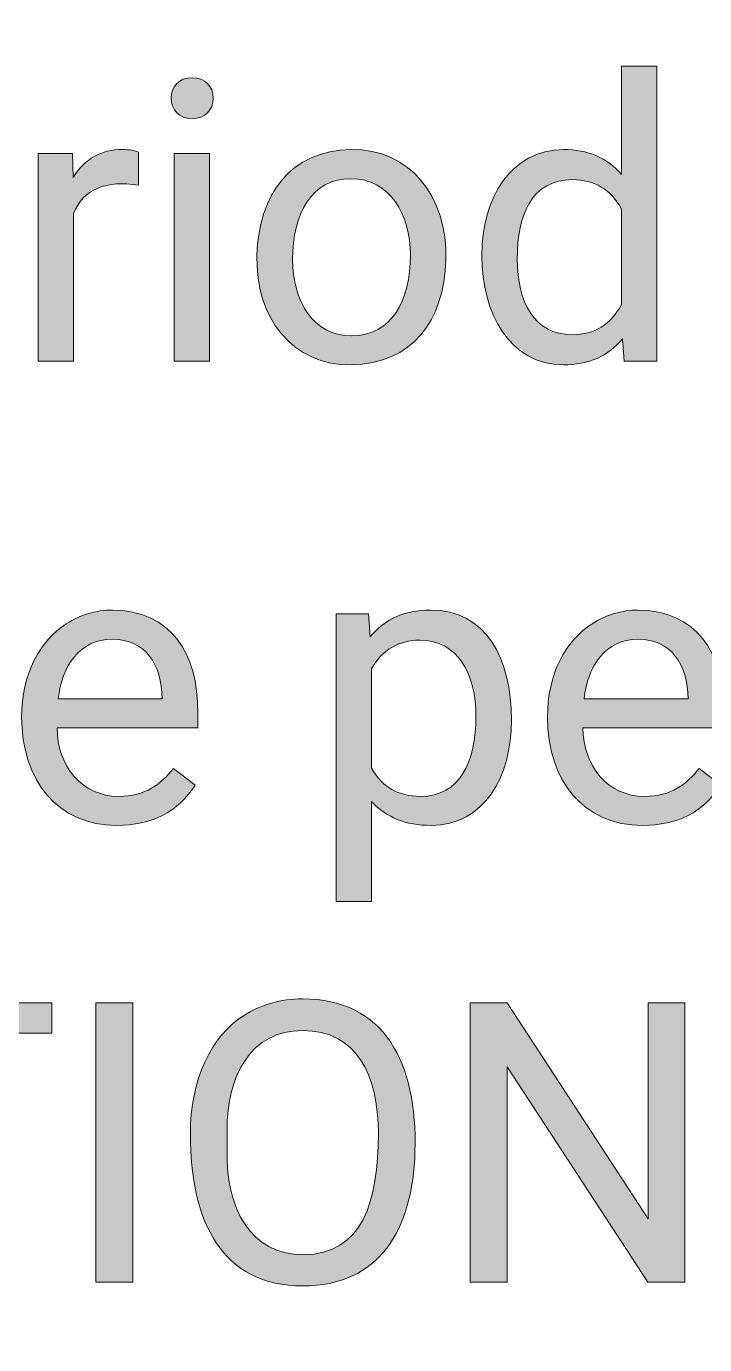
# Model space of a CAD drawing. Extents: x 3 to 1760, y 20 to 1040.
# Drawn here: x 1046.2 to 1073, y 648 to 700.2 of the extents above; entities that cross this region are included whole.
import ezdxf

# ---------------------------------------------------------------- set-up
doc = ezdxf.new("R2010")
doc.units = 0
doc.header["$MEASUREMENT"] = 0
doc.layers.add('Layer 1', color=7, linetype='Continuous', lineweight=0)

# ---------------------------------------------------------------- blocks, each defined once
blk = doc.blocks.new('Block_194')
at = {"layer": 'Layer 1', "true_color": 0x202124, "transparency": 33554687}
h = blk.add_hatch(color=250, dxfattribs=at)
h.dxf.hatch_style = 2
edge = h.paths.add_edge_path()
edge.add_spline(control_points=[(1067.445, 686.76), (1065.349, 686.76), (1064.217, 688.788), (1064.217, 691.09), (1064.217, 693.353), (1065.364, 695.267), (1067.461, 695.283), (1068.425, 695.283), (1069.185, 694.956), (1069.747, 694.295), (1069.747, 694.295), (1069.747, 698.579), (1069.747, 698.579), (1069.747, 698.579), (1071.152, 698.579), (1071.152, 698.579), (1071.152, 698.579), (1071.152, 686.912), (1071.152, 686.912), (1071.152, 686.912), (1069.861, 686.912), (1069.861, 686.912), (1069.861, 686.912), (1069.792, 687.793), (1069.792, 687.793), (1069.23, 687.102), (1068.448, 686.76), (1067.445, 686.76)], knot_values=[0, 0, 0, 0, 1, 1, 1, 2, 2, 2, 3, 3, 3, 4, 4, 4, 5, 5, 5, 6, 6, 6, 7, 7, 7, 8, 8, 8, 9, 9, 9, 9], degree=3, periodic=0)
edge = h.paths.add_edge_path()
edge.add_spline(control_points=[(1067.81, 694.09), (1066.215, 694.09), (1065.623, 692.746), (1065.623, 690.93), (1065.623, 689.275), (1066.283, 687.953), (1067.795, 687.953), (1068.684, 687.953), (1069.337, 688.355), (1069.747, 689.153), (1069.747, 689.153), (1069.747, 692.928), (1069.747, 692.928), (1069.329, 693.703), (1068.684, 694.09), (1067.81, 694.09)], knot_values=[0, 0, 0, 0, 1, 1, 1, 2, 2, 2, 3, 3, 3, 4, 4, 4, 5, 5, 5, 5], degree=3, periodic=0)
edge.add_line((1067.81, 694.09), (1067.81, 694.09))
h = blk.add_hatch(color=250, dxfattribs=at)
h.dxf.hatch_style = 2
edge = h.paths.add_edge_path()
edge.add_spline(control_points=[(1053.439, 686.912), (1053.439, 686.912), (1052.034, 686.912), (1052.034, 686.912), (1052.034, 686.912), (1052.034, 695.131), (1052.034, 695.131), (1052.034, 695.131), (1053.439, 695.131), (1053.439, 695.131), (1053.439, 695.131), (1053.439, 686.912), (1053.439, 686.912)], knot_values=[0, 0, 0, 0, 1, 1, 1, 2, 2, 2, 3, 3, 3, 4, 4, 4, 4], degree=3, periodic=0)
edge = h.paths.add_edge_path()
edge.add_spline(control_points=[(1052.748, 696.513), (1052.232, 696.513), (1051.928, 696.832), (1051.92, 697.311), (1051.92, 697.781), (1052.232, 698.123), (1052.748, 698.123), (1053.265, 698.123), (1053.584, 697.789), (1053.584, 697.311), (1053.584, 696.832), (1053.265, 696.513), (1052.748, 696.513)], knot_values=[0, 0, 0, 0, 1, 1, 1, 2, 2, 2, 3, 3, 3, 4, 4, 4, 4], degree=3, periodic=0)
edge.add_line((1052.748, 696.513), (1052.748, 696.513))
h = blk.add_hatch(color=250, dxfattribs=at)
h.dxf.hatch_style = 2
edge = h.paths.add_edge_path()
edge.add_spline(control_points=[(1050.621, 693.87), (1049.383, 694.075), (1048.434, 693.733), (1048.054, 692.746), (1048.054, 692.746), (1048.054, 686.912), (1048.054, 686.912), (1048.054, 686.912), (1046.649, 686.912), (1046.649, 686.912), (1046.649, 686.912), (1046.649, 695.131), (1046.649, 695.131), (1046.649, 695.131), (1048.016, 695.131), (1048.016, 695.131), (1048.016, 695.131), (1048.039, 694.181), (1048.039, 694.181), (1048.502, 694.918), (1049.156, 695.283), (1049.999, 695.283), (1050.272, 695.283), (1050.477, 695.245), (1050.621, 695.176), (1050.621, 695.176), (1050.621, 693.87), (1050.621, 693.87)], knot_values=[0, 0, 0, 0, 1, 1, 1, 2, 2, 2, 3, 3, 3, 4, 4, 4, 5, 5, 5, 6, 6, 6, 7, 7, 7, 8, 8, 8, 9, 9, 9, 9], degree=3, periodic=0)
edge.add_line((1050.621, 693.87), (1050.621, 693.87))
h = blk.add_hatch(color=250, dxfattribs=at)
h.dxf.hatch_style = 2
edge = h.paths.add_edge_path()
edge.add_spline(control_points=[(1059.06, 686.76), (1056.736, 686.715), (1055.24, 688.637), (1055.315, 691.097), (1055.391, 693.528), (1056.645, 695.237), (1059.045, 695.283), (1061.384, 695.321), (1062.865, 693.406), (1062.797, 690.93), (1062.729, 688.485), (1061.468, 686.806), (1059.06, 686.76)], knot_values=[0, 0, 0, 0, 1, 1, 1, 2, 2, 2, 3, 3, 3, 4, 4, 4, 4], degree=3, periodic=0)
edge = h.paths.add_edge_path()
edge.add_spline(control_points=[(1059.045, 694.128), (1057.465, 694.128), (1056.728, 692.723), (1056.728, 690.93), (1056.728, 689.29), (1057.533, 687.907), (1059.06, 687.907), (1060.663, 687.907), (1061.392, 689.32), (1061.392, 691.097), (1061.392, 692.723), (1060.564, 694.128), (1059.045, 694.128)], knot_values=[0, 0, 0, 0, 1, 1, 1, 2, 2, 2, 3, 3, 3, 4, 4, 4, 4], degree=3, periodic=0)
edge.add_line((1059.045, 694.128), (1059.045, 694.128))
at = {"layer": 'Layer 1'}
for points, knots in [([(1067.445, 686.76), (1065.349, 686.76), (1064.217, 688.788), (1064.217, 691.09), (1064.217, 693.353), (1065.364, 695.267), (1067.461, 695.283), (1068.425, 695.283), (1069.185, 694.956), (1069.747, 694.295), (1069.747, 694.295), (1069.747, 698.579), (1069.747, 698.579), (1069.747, 698.579), (1071.152, 698.579), (1071.152, 698.579), (1071.152, 698.579), (1071.152, 686.912), (1071.152, 686.912), (1071.152, 686.912), (1069.861, 686.912), (1069.861, 686.912), (1069.861, 686.912), (1069.792, 687.793), (1069.792, 687.793), (1069.23, 687.102), (1068.448, 686.76), (1067.445, 686.76)], [0, 0, 0, 0, 1, 1, 1, 2, 2, 2, 3, 3, 3, 4, 4, 4, 5, 5, 5, 6, 6, 6, 7, 7, 7, 8, 8, 8, 9, 9, 9, 9]), ([(1052.748, 696.513), (1052.232, 696.513), (1051.928, 696.832), (1051.92, 697.311), (1051.92, 697.781), (1052.232, 698.123), (1052.748, 698.123), (1053.265, 698.123), (1053.584, 697.789), (1053.584, 697.311), (1053.584, 696.832), (1053.265, 696.513), (1052.748, 696.513)], [0, 0, 0, 0, 1, 1, 1, 2, 2, 2, 3, 3, 3, 4, 4, 4, 4]), ([(1050.621, 693.87), (1049.383, 694.075), (1048.434, 693.733), (1048.054, 692.746), (1048.054, 692.746), (1048.054, 686.912), (1048.054, 686.912), (1048.054, 686.912), (1046.649, 686.912), (1046.649, 686.912), (1046.649, 686.912), (1046.649, 695.131), (1046.649, 695.131), (1046.649, 695.131), (1048.016, 695.131), (1048.016, 695.131), (1048.016, 695.131), (1048.039, 694.181), (1048.039, 694.181), (1048.502, 694.918), (1049.156, 695.283), (1049.999, 695.283), (1050.272, 695.283), (1050.477, 695.245), (1050.621, 695.176), (1050.621, 695.176), (1050.621, 693.87), (1050.621, 693.87)], [0, 0, 0, 0, 1, 1, 1, 2, 2, 2, 3, 3, 3, 4, 4, 4, 5, 5, 5, 6, 6, 6, 7, 7, 7, 8, 8, 8, 9, 9, 9, 9]), ([(1053.439, 686.912), (1053.439, 686.912), (1052.034, 686.912), (1052.034, 686.912), (1052.034, 686.912), (1052.034, 695.131), (1052.034, 695.131), (1052.034, 695.131), (1053.439, 695.131), (1053.439, 695.131), (1053.439, 695.131), (1053.439, 686.912), (1053.439, 686.912)], [0, 0, 0, 0, 1, 1, 1, 2, 2, 2, 3, 3, 3, 4, 4, 4, 4]), ([(1059.06, 686.76), (1056.736, 686.715), (1055.24, 688.637), (1055.315, 691.097), (1055.391, 693.528), (1056.645, 695.237), (1059.045, 695.283), (1061.384, 695.321), (1062.865, 693.406), (1062.797, 690.93), (1062.729, 688.485), (1061.468, 686.806), (1059.06, 686.76)], [0, 0, 0, 0, 1, 1, 1, 2, 2, 2, 3, 3, 3, 4, 4, 4, 4]), ([(1059.045, 694.128), (1057.465, 694.128), (1056.728, 692.723), (1056.728, 690.93), (1056.728, 689.29), (1057.533, 687.907), (1059.06, 687.907), (1060.663, 687.907), (1061.392, 689.32), (1061.392, 691.097), (1061.392, 692.723), (1060.564, 694.128), (1059.045, 694.128)], [0, 0, 0, 0, 1, 1, 1, 2, 2, 2, 3, 3, 3, 4, 4, 4, 4]), ([(1067.81, 694.09), (1066.215, 694.09), (1065.623, 692.746), (1065.623, 690.93), (1065.623, 689.275), (1066.283, 687.953), (1067.795, 687.953), (1068.684, 687.953), (1069.337, 688.355), (1069.747, 689.153), (1069.747, 689.153), (1069.747, 692.928), (1069.747, 692.928), (1069.329, 693.703), (1068.684, 694.09), (1067.81, 694.09)], [0, 0, 0, 0, 1, 1, 1, 2, 2, 2, 3, 3, 3, 4, 4, 4, 5, 5, 5, 5])]:
    blk.add_open_spline(points, degree=3, knots=knots, dxfattribs=at)
blk = doc.blocks.new('Block_193')
at = {"layer": 'Layer 1'}
blk.add_blockref('Block_194', (0, 0), dxfattribs=at)
blk = doc.blocks.new('Block_200')
at = {"layer": 'Layer 1', "true_color": 0x202124, "transparency": 33554687}
h = blk.add_hatch(color=250, dxfattribs=at)
h.dxf.hatch_style = 2
edge = h.paths.add_edge_path()
edge.add_spline(control_points=[(1049.843, 669.678), (1050.914, 669.678), (1051.514, 670.172), (1052.008, 670.787), (1052.008, 670.787), (1052.866, 670.119), (1052.866, 670.119), (1052.175, 669.063), (1051.142, 668.531), (1049.767, 668.531), (1047.428, 668.524), (1046, 670.309), (1046, 672.823), (1046, 674.516), (1046.706, 675.838), (1047.769, 676.507), (1048.331, 676.871), (1048.939, 677.053), (1049.592, 677.053), (1051.871, 677.038), (1053.003, 675.398), (1052.972, 672.975), (1052.972, 672.975), (1052.972, 672.39), (1052.972, 672.39), (1052.972, 672.39), (1047.405, 672.39), (1047.405, 672.39), (1047.405, 670.893), (1048.385, 669.678), (1049.843, 669.678)], knot_values=[0, 0, 0, 0, 1, 1, 1, 2, 2, 2, 3, 3, 3, 4, 4, 4, 5, 5, 5, 6, 6, 6, 7, 7, 7, 8, 8, 8, 9, 9, 9, 10, 10, 10, 10], degree=3, periodic=0)
edge = h.paths.add_edge_path()
edge.add_spline(control_points=[(1051.567, 673.544), (1051.544, 674.911), (1050.899, 675.899), (1049.592, 675.899), (1048.301, 675.899), (1047.587, 674.836), (1047.45, 673.544), (1047.45, 673.544), (1051.567, 673.544), (1051.567, 673.544)], knot_values=[0, 0, 0, 0, 1, 1, 1, 2, 2, 2, 3, 3, 3, 3], degree=3, periodic=0)
edge.add_line((1051.567, 673.544), (1051.567, 673.544))
at = {"layer": 'Layer 1'}
for points, knots in [([(1049.843, 669.678), (1050.914, 669.678), (1051.514, 670.172), (1052.008, 670.787), (1052.008, 670.787), (1052.866, 670.119), (1052.866, 670.119), (1052.175, 669.063), (1051.142, 668.531), (1049.767, 668.531), (1047.428, 668.524), (1046, 670.309), (1046, 672.823), (1046, 674.516), (1046.706, 675.838), (1047.769, 676.507), (1048.331, 676.871), (1048.939, 677.053), (1049.592, 677.053), (1051.871, 677.038), (1053.003, 675.398), (1052.972, 672.975), (1052.972, 672.975), (1052.972, 672.39), (1052.972, 672.39), (1052.972, 672.39), (1047.405, 672.39), (1047.405, 672.39), (1047.405, 670.893), (1048.385, 669.678), (1049.843, 669.678)], [0, 0, 0, 0, 1, 1, 1, 2, 2, 2, 3, 3, 3, 4, 4, 4, 5, 5, 5, 6, 6, 6, 7, 7, 7, 8, 8, 8, 9, 9, 9, 10, 10, 10, 10]), ([(1051.567, 673.544), (1051.544, 674.911), (1050.899, 675.899), (1049.592, 675.899), (1048.301, 675.899), (1047.587, 674.836), (1047.45, 673.544), (1047.45, 673.544), (1051.567, 673.544), (1051.567, 673.544)], [0, 0, 0, 0, 1, 1, 1, 2, 2, 2, 3, 3, 3, 3])]:
    blk.add_open_spline(points, degree=3, knots=knots, dxfattribs=at)
blk = doc.blocks.new('Block_199')
at = {"layer": 'Layer 1'}
blk.add_blockref('Block_200', (0, 0), dxfattribs=at)
blk = doc.blocks.new('Block_202')
at = {"layer": 'Layer 1', "true_color": 0x202124, "transparency": 33554687}
h = blk.add_hatch(color=250, dxfattribs=at)
h.dxf.hatch_style = 2
edge = h.paths.add_edge_path()
edge.add_spline(control_points=[(1062.186, 677.053), (1064.396, 677.053), (1065.391, 675.147), (1065.391, 672.701), (1065.391, 670.445), (1064.32, 668.539), (1062.208, 668.531), (1061.213, 668.531), (1060.423, 668.85), (1059.854, 669.481), (1059.854, 669.481), (1059.854, 665.523), (1059.854, 665.523), (1059.854, 665.523), (1058.449, 665.523), (1058.449, 665.523), (1058.449, 665.523), (1058.449, 676.901), (1058.449, 676.901), (1058.449, 676.901), (1059.732, 676.901), (1059.732, 676.901), (1059.732, 676.901), (1059.801, 675.99), (1059.801, 675.99), (1060.37, 676.696), (1061.168, 677.053), (1062.186, 677.053)], knot_values=[0, 0, 0, 0, 1, 1, 1, 2, 2, 2, 3, 3, 3, 4, 4, 4, 5, 5, 5, 6, 6, 6, 7, 7, 7, 8, 8, 8, 9, 9, 9, 9], degree=3, periodic=0)
edge = h.paths.add_edge_path()
edge.add_spline(control_points=[(1061.783, 669.678), (1063.355, 669.678), (1063.986, 671.045), (1063.986, 672.861), (1063.986, 674.516), (1063.287, 675.861), (1061.768, 675.861), (1060.917, 675.861), (1060.279, 675.481), (1059.854, 674.729), (1059.854, 674.729), (1059.854, 670.802), (1059.854, 670.802), (1060.272, 670.05), (1060.917, 669.678), (1061.783, 669.678)], knot_values=[0, 0, 0, 0, 1, 1, 1, 2, 2, 2, 3, 3, 3, 4, 4, 4, 5, 5, 5, 5], degree=3, periodic=0)
edge.add_line((1061.783, 669.678), (1061.783, 669.678))
h = blk.add_hatch(color=250, dxfattribs=at)
h.dxf.hatch_style = 2
edge = h.paths.add_edge_path()
edge.add_spline(control_points=[(1070.662, 669.678), (1071.733, 669.678), (1072.333, 670.172), (1072.827, 670.787), (1072.827, 670.787), (1073.685, 670.119), (1073.685, 670.119), (1072.994, 669.063), (1071.961, 668.531), (1070.586, 668.531), (1068.247, 668.524), (1066.819, 670.309), (1066.819, 672.823), (1066.819, 674.516), (1067.525, 675.838), (1068.589, 676.507), (1069.151, 676.871), (1069.758, 677.053), (1070.412, 677.053), (1072.69, 677.038), (1073.822, 675.398), (1073.792, 672.975), (1073.792, 672.975), (1073.792, 672.39), (1073.792, 672.39), (1073.792, 672.39), (1068.224, 672.39), (1068.224, 672.39), (1068.224, 670.893), (1069.204, 669.678), (1070.662, 669.678)], knot_values=[0, 0, 0, 0, 1, 1, 1, 2, 2, 2, 3, 3, 3, 4, 4, 4, 5, 5, 5, 6, 6, 6, 7, 7, 7, 8, 8, 8, 9, 9, 9, 10, 10, 10, 10], degree=3, periodic=0)
edge = h.paths.add_edge_path()
edge.add_spline(control_points=[(1072.386, 673.544), (1072.364, 674.911), (1071.718, 675.899), (1070.412, 675.899), (1069.12, 675.899), (1068.406, 674.836), (1068.27, 673.544), (1068.27, 673.544), (1072.386, 673.544), (1072.386, 673.544)], knot_values=[0, 0, 0, 0, 1, 1, 1, 2, 2, 2, 3, 3, 3, 3], degree=3, periodic=0)
edge.add_line((1072.386, 673.544), (1072.386, 673.544))
at = {"layer": 'Layer 1'}
for points, knots in [([(1062.186, 677.053), (1064.396, 677.053), (1065.391, 675.147), (1065.391, 672.701), (1065.391, 670.445), (1064.32, 668.539), (1062.208, 668.531), (1061.213, 668.531), (1060.423, 668.85), (1059.854, 669.481), (1059.854, 669.481), (1059.854, 665.523), (1059.854, 665.523), (1059.854, 665.523), (1058.449, 665.523), (1058.449, 665.523), (1058.449, 665.523), (1058.449, 676.901), (1058.449, 676.901), (1058.449, 676.901), (1059.732, 676.901), (1059.732, 676.901), (1059.732, 676.901), (1059.801, 675.99), (1059.801, 675.99), (1060.37, 676.696), (1061.168, 677.053), (1062.186, 677.053)], [0, 0, 0, 0, 1, 1, 1, 2, 2, 2, 3, 3, 3, 4, 4, 4, 5, 5, 5, 6, 6, 6, 7, 7, 7, 8, 8, 8, 9, 9, 9, 9]), ([(1070.662, 669.678), (1071.733, 669.678), (1072.333, 670.172), (1072.827, 670.787), (1072.827, 670.787), (1073.685, 670.119), (1073.685, 670.119), (1072.994, 669.063), (1071.961, 668.531), (1070.586, 668.531), (1068.247, 668.524), (1066.819, 670.309), (1066.819, 672.823), (1066.819, 674.516), (1067.525, 675.838), (1068.589, 676.507), (1069.151, 676.871), (1069.758, 677.053), (1070.412, 677.053), (1072.69, 677.038), (1073.822, 675.398), (1073.792, 672.975), (1073.792, 672.975), (1073.792, 672.39), (1073.792, 672.39), (1073.792, 672.39), (1068.224, 672.39), (1068.224, 672.39), (1068.224, 670.893), (1069.204, 669.678), (1070.662, 669.678)], [0, 0, 0, 0, 1, 1, 1, 2, 2, 2, 3, 3, 3, 4, 4, 4, 5, 5, 5, 6, 6, 6, 7, 7, 7, 8, 8, 8, 9, 9, 9, 10, 10, 10, 10]), ([(1061.783, 669.678), (1063.355, 669.678), (1063.986, 671.045), (1063.986, 672.861), (1063.986, 674.516), (1063.287, 675.861), (1061.768, 675.861), (1060.917, 675.861), (1060.279, 675.481), (1059.854, 674.729), (1059.854, 674.729), (1059.854, 670.802), (1059.854, 670.802), (1060.272, 670.05), (1060.917, 669.678), (1061.783, 669.678)], [0, 0, 0, 0, 1, 1, 1, 2, 2, 2, 3, 3, 3, 4, 4, 4, 5, 5, 5, 5]), ([(1072.386, 673.544), (1072.364, 674.911), (1071.718, 675.899), (1070.412, 675.899), (1069.12, 675.899), (1068.406, 674.836), (1068.27, 673.544), (1068.27, 673.544), (1072.386, 673.544), (1072.386, 673.544)], [0, 0, 0, 0, 1, 1, 1, 2, 2, 2, 3, 3, 3, 3])]:
    blk.add_open_spline(points, degree=3, knots=knots, dxfattribs=at)
blk = doc.blocks.new('Block_201')
at = {"layer": 'Layer 1'}
blk.add_blockref('Block_202', (0, 0), dxfattribs=at)
blk = doc.blocks.new('Block_204')
at = {"layer": 'Layer 1', "true_color": 0x202124, "transparency": 33554687}
h = blk.add_hatch(color=250, dxfattribs=at)
h.dxf.hatch_style = 2
edge = h.paths.add_edge_path()
edge.add_spline(control_points=[(1057.123, 661.665), (1060.359, 661.665), (1061.673, 659.136), (1061.574, 655.627), (1061.491, 652.528), (1060.154, 650.302), (1057.138, 650.302), (1053.933, 650.302), (1052.68, 652.831), (1052.68, 656.325), (1052.68, 658.467), (1053.485, 660.176), (1054.807, 661.012), (1055.483, 661.437), (1056.25, 661.665), (1057.123, 661.665)], knot_values=[0, 0, 0, 0, 1, 1, 1, 2, 2, 2, 3, 3, 3, 4, 4, 4, 5, 5, 5, 5], degree=3, periodic=0)
edge = h.paths.add_edge_path()
edge.add_spline(control_points=[(1057.138, 651.54), (1059.508, 651.54), (1060.123, 653.659), (1060.123, 656.34), (1060.123, 658.68), (1059.242, 660.412), (1057.123, 660.412), (1055.08, 660.412), (1054.131, 658.65), (1054.131, 656.439), (1054.131, 656.439), (1054.131, 655.627), (1054.131, 655.627), (1054.1, 653.363), (1055.065, 651.54), (1057.138, 651.54)], knot_values=[0, 0, 0, 0, 1, 1, 1, 2, 2, 2, 3, 3, 3, 4, 4, 4, 5, 5, 5, 5], degree=3, periodic=0)
edge.add_line((1057.138, 651.54), (1057.138, 651.54))
h = blk.add_hatch(color=250, dxfattribs=at)
h.dxf.hatch_style = 2
edge = h.paths.add_edge_path()
edge.add_spline(control_points=[(1047.196, 660.313), (1047.196, 660.313), (1043.641, 660.313), (1043.641, 660.313), (1043.641, 660.313), (1043.641, 650.454), (1043.641, 650.454), (1043.641, 650.454), (1042.19, 650.454), (1042.19, 650.454), (1042.19, 650.454), (1042.19, 660.313), (1042.19, 660.313), (1042.19, 660.313), (1038.643, 660.313), (1038.643, 660.313), (1038.643, 660.313), (1038.643, 661.513), (1038.643, 661.513), (1038.643, 661.513), (1047.196, 661.513), (1047.196, 661.513), (1047.196, 661.513), (1047.196, 660.313), (1047.196, 660.313)], knot_values=[0, 0, 0, 0, 1, 1, 1, 2, 2, 2, 3, 3, 3, 4, 4, 4, 5, 5, 5, 6, 6, 6, 7, 7, 7, 8, 8, 8, 8], degree=3, periodic=0)
edge.add_line((1047.196, 660.313), (1047.196, 660.313))
h = blk.add_hatch(color=250, dxfattribs=at)
h.dxf.hatch_style = 2
edge = h.paths.add_edge_path()
edge.add_spline(control_points=[(1050.401, 650.454), (1050.401, 650.454), (1048.943, 650.454), (1048.943, 650.454), (1048.943, 650.454), (1048.943, 661.513), (1048.943, 661.513), (1048.943, 661.513), (1050.401, 661.513), (1050.401, 661.513), (1050.401, 661.513), (1050.401, 650.454), (1050.401, 650.454)], knot_values=[0, 0, 0, 0, 1, 1, 1, 2, 2, 2, 3, 3, 3, 4, 4, 4, 4], degree=3, periodic=0)
edge.add_line((1050.401, 650.454), (1050.401, 650.454))
h = blk.add_hatch(color=250, dxfattribs=at)
h.dxf.hatch_style = 2
edge = h.paths.add_edge_path()
edge.add_spline(control_points=[(1072.261, 650.454), (1072.261, 650.454), (1070.795, 650.454), (1070.795, 650.454), (1070.795, 650.454), (1065.228, 658.976), (1065.228, 658.976), (1065.228, 658.976), (1065.228, 650.454), (1065.228, 650.454), (1065.228, 650.454), (1063.762, 650.454), (1063.762, 650.454), (1063.762, 650.454), (1063.762, 661.513), (1063.762, 661.513), (1063.762, 661.513), (1065.228, 661.513), (1065.228, 661.513), (1065.228, 661.513), (1070.81, 652.953), (1070.81, 652.953), (1070.81, 652.953), (1070.81, 661.513), (1070.81, 661.513), (1070.81, 661.513), (1072.261, 661.513), (1072.261, 661.513), (1072.261, 661.513), (1072.261, 650.454), (1072.261, 650.454)], knot_values=[0, 0, 0, 0, 1, 1, 1, 2, 2, 2, 3, 3, 3, 4, 4, 4, 5, 5, 5, 6, 6, 6, 7, 7, 7, 8, 8, 8, 9, 9, 9, 10, 10, 10, 10], degree=3, periodic=0)
edge.add_line((1072.261, 650.454), (1072.261, 650.454))
at = {"layer": 'Layer 1'}
for points, knots in [([(1057.123, 661.665), (1060.359, 661.665), (1061.673, 659.136), (1061.574, 655.627), (1061.491, 652.528), (1060.154, 650.302), (1057.138, 650.302), (1053.933, 650.302), (1052.68, 652.831), (1052.68, 656.325), (1052.68, 658.467), (1053.485, 660.176), (1054.807, 661.012), (1055.483, 661.437), (1056.25, 661.665), (1057.123, 661.665)], [0, 0, 0, 0, 1, 1, 1, 2, 2, 2, 3, 3, 3, 4, 4, 4, 5, 5, 5, 5]), ([(1047.196, 660.313), (1047.196, 660.313), (1043.641, 660.313), (1043.641, 660.313), (1043.641, 660.313), (1043.641, 650.454), (1043.641, 650.454), (1043.641, 650.454), (1042.19, 650.454), (1042.19, 650.454), (1042.19, 650.454), (1042.19, 660.313), (1042.19, 660.313), (1042.19, 660.313), (1038.643, 660.313), (1038.643, 660.313), (1038.643, 660.313), (1038.643, 661.513), (1038.643, 661.513), (1038.643, 661.513), (1047.196, 661.513), (1047.196, 661.513), (1047.196, 661.513), (1047.196, 660.313), (1047.196, 660.313)], [0, 0, 0, 0, 1, 1, 1, 2, 2, 2, 3, 3, 3, 4, 4, 4, 5, 5, 5, 6, 6, 6, 7, 7, 7, 8, 8, 8, 8]), ([(1050.401, 650.454), (1050.401, 650.454), (1048.943, 650.454), (1048.943, 650.454), (1048.943, 650.454), (1048.943, 661.513), (1048.943, 661.513), (1048.943, 661.513), (1050.401, 661.513), (1050.401, 661.513), (1050.401, 661.513), (1050.401, 650.454), (1050.401, 650.454)], [0, 0, 0, 0, 1, 1, 1, 2, 2, 2, 3, 3, 3, 4, 4, 4, 4]), ([(1072.261, 650.454), (1072.261, 650.454), (1070.795, 650.454), (1070.795, 650.454), (1070.795, 650.454), (1065.228, 658.976), (1065.228, 658.976), (1065.228, 658.976), (1065.228, 650.454), (1065.228, 650.454), (1065.228, 650.454), (1063.762, 650.454), (1063.762, 650.454), (1063.762, 650.454), (1063.762, 661.513), (1063.762, 661.513), (1063.762, 661.513), (1065.228, 661.513), (1065.228, 661.513), (1065.228, 661.513), (1070.81, 652.953), (1070.81, 652.953), (1070.81, 652.953), (1070.81, 661.513), (1070.81, 661.513), (1070.81, 661.513), (1072.261, 661.513), (1072.261, 661.513), (1072.261, 661.513), (1072.261, 650.454), (1072.261, 650.454)], [0, 0, 0, 0, 1, 1, 1, 2, 2, 2, 3, 3, 3, 4, 4, 4, 5, 5, 5, 6, 6, 6, 7, 7, 7, 8, 8, 8, 9, 9, 9, 10, 10, 10, 10]), ([(1057.138, 651.54), (1059.508, 651.54), (1060.123, 653.659), (1060.123, 656.34), (1060.123, 658.68), (1059.242, 660.412), (1057.123, 660.412), (1055.08, 660.412), (1054.131, 658.65), (1054.131, 656.439), (1054.131, 656.439), (1054.131, 655.627), (1054.131, 655.627), (1054.1, 653.363), (1055.065, 651.54), (1057.138, 651.54)], [0, 0, 0, 0, 1, 1, 1, 2, 2, 2, 3, 3, 3, 4, 4, 4, 5, 5, 5, 5])]:
    blk.add_open_spline(points, degree=3, knots=knots, dxfattribs=at)
blk = doc.blocks.new('Block_203')
at = {"layer": 'Layer 1'}
blk.add_blockref('Block_204', (0, 0), dxfattribs=at)
blk = doc.blocks.new('Block_190')
at = {"layer": 'Layer 1'}
for name in ['Block_193', 'Block_201', 'Block_199', 'Block_203']:
    blk.add_blockref(name, (0, 0), dxfattribs=at)
blk = doc.blocks.new('Block_0')
at = {"layer": 'Layer 1', "true_color": 0x666666, "transparency": 33554687}
h = blk.add_hatch(color=251, dxfattribs=at)
h.dxf.hatch_style = 2
edge = h.paths.add_edge_path()
edge.add_spline(control_points=[(566.745, 764.17), (566.745, 764.17), (566.745, 765.17), (566.745, 765.17), (566.745, 765.17), (844.715, 765.17), (844.715, 765.17), (844.715, 765.17), (844.715, 764.17), (844.715, 764.17), (844.715, 764.17), (566.745, 764.17), (566.745, 764.17)], knot_values=[0, 0, 0, 0, 1, 1, 1, 2, 2, 2, 3, 3, 3, 4, 4, 4, 4], degree=3, periodic=0)
edge = h.paths.add_edge_path()
edge.add_spline(control_points=[(1185.285, 765), (1185.285, 765), (1187.185, 764.56), (1187.185, 764.56), (1187.185, 764.56), (1189.005, 763.81), (1189.005, 763.81), (1189.005, 763.81), (1190.665, 762.79), (1190.665, 762.79), (1190.665, 762.79), (1192.165, 761.52), (1192.165, 761.52), (1192.165, 761.52), (1193.435, 760.02), (1193.435, 760.02), (1193.435, 760.02), (1194.455, 758.36), (1194.455, 758.36), (1194.455, 758.36), (1195.205, 756.56), (1195.205, 756.56), (1195.205, 756.56), (1195.665, 754.64), (1195.665, 754.64), (1195.665, 754.64), (1195.815, 752.71), (1195.815, 752.71), (1195.815, 752.71), (1195.815, 619.58), (1195.815, 619.58), (1195.815, 619.58), (1194.815, 619.58), (1194.815, 619.58), (1194.815, 619.58), (1194.815, 752.65), (1194.815, 752.65), (1194.815, 752.65), (1194.685, 754.47), (1194.685, 754.47), (1194.685, 754.47), (1194.265, 756.22), (1194.265, 756.22), (1194.265, 756.22), (1193.565, 757.89), (1193.565, 757.89), (1193.565, 757.89), (1192.635, 759.41), (1192.635, 759.41), (1192.635, 759.41), (1191.454, 760.79), (1191.454, 760.79), (1191.454, 760.79), (1190.084, 761.96), (1190.084, 761.96), (1190.084, 761.96), (1188.544, 762.9), (1188.544, 762.9), (1188.544, 762.9), (1186.884, 763.6), (1186.884, 763.6), (1186.884, 763.6), (1185.124, 764.02), (1185.124, 764.02), (1185.124, 764.02), (1183.324, 764.17), (1183.324, 764.17), (1183.324, 764.17), (1046.584, 764.17), (1046.584, 764.17), (1046.584, 764.17), (1046.584, 765.17), (1046.584, 765.17), (1046.584, 765.17), (1183.354, 765.17), (1183.354, 765.17), (1183.354, 765.17), (1185.285, 765), (1185.285, 765)], knot_values=[0, 0, 0, 0, 1, 1, 1, 2, 2, 2, 3, 3, 3, 4, 4, 4, 5, 5, 5, 6, 6, 6, 7, 7, 7, 8, 8, 8, 9, 9, 9, 10, 10, 10, 11, 11, 11, 12, 12, 12, 13, 13, 13, 14, 14, 14, 15, 15, 15, 16, 16, 16, 17, 17, 17, 18, 18, 18, 19, 19, 19, 20, 20, 20, 21, 21, 21, 22, 22, 22, 23, 23, 23, 24, 24, 24, 25, 25, 25, 26, 26, 26, 26], degree=3, periodic=0)
h = blk.add_hatch(color=251, dxfattribs=at)
h.dxf.hatch_style = 2
edge = h.paths.add_edge_path()
edge.add_spline(control_points=[(494.515, 382.02), (494.515, 382.02), (494.655, 380.2), (494.655, 380.2), (494.655, 380.2), (495.075, 378.45), (495.075, 378.45), (495.075, 378.45), (495.775, 376.78), (495.775, 376.78), (495.775, 376.78), (496.715, 375.24), (496.715, 375.24), (496.715, 375.24), (497.885, 373.87), (497.885, 373.87), (497.885, 373.87), (499.255, 372.7), (499.255, 372.7), (499.255, 372.7), (500.795, 371.75), (500.795, 371.75), (500.795, 371.75), (502.464, 371.05), (502.464, 371.05), (502.464, 371.05), (504.214, 370.65), (504.214, 370.65), (504.214, 370.65), (506.035, 370.5), (506.035, 370.5), (506.035, 370.5), (1162.985, 370.5), (1162.985, 370.5), (1162.985, 370.5), (1164.924, 370.35), (1164.924, 370.35), (1164.924, 370.35), (1166.824, 369.89), (1166.824, 369.89), (1166.824, 369.89), (1168.654, 369.13), (1168.654, 369.13), (1168.654, 369.13), (1170.324, 368.1), (1170.324, 368.1), (1170.324, 368.1), (1171.824, 366.84), (1171.824, 366.84), (1171.824, 366.84), (1173.094, 365.34), (1173.094, 365.34), (1173.094, 365.34), (1174.115, 363.68), (1174.115, 363.68), (1174.115, 363.68), (1174.855, 361.86), (1174.855, 361.86), (1174.855, 361.86), (1175.314, 359.96), (1175.314, 359.96), (1175.314, 359.96), (1175.464, 358.02), (1175.464, 358.02), (1175.464, 358.02), (1175.464, 180.17), (1175.464, 180.17), (1175.464, 180.17), (1175.605, 178.35), (1175.605, 178.35), (1175.605, 178.35), (1176.025, 176.6), (1176.025, 176.6), (1176.025, 176.6), (1176.725, 174.93), (1176.725, 174.93), (1176.725, 174.93), (1177.655, 173.39), (1177.655, 173.39), (1177.655, 173.39), (1178.825, 172.01), (1178.825, 172.01), (1178.825, 172.01), (1180.195, 170.84), (1180.195, 170.84), (1180.195, 170.84), (1181.725, 169.9), (1181.725, 169.9), (1181.725, 169.9), (1183.395, 169.22), (1183.395, 169.22), (1183.395, 169.22), (1185.145, 168.8), (1185.145, 168.8), (1185.145, 168.8), (1186.965, 168.65), (1186.965, 168.65), (1186.965, 168.65), (1198.565, 168.65), (1198.565, 168.65), (1198.565, 168.65), (1198.565, 167.65), (1198.565, 167.65), (1198.565, 167.65), (1186.925, 167.65), (1186.925, 167.65), (1186.925, 167.65), (1184.995, 167.8), (1184.995, 167.8), (1184.995, 167.8), (1183.094, 168.26), (1183.094, 168.26), (1183.094, 168.26), (1181.275, 169.01), (1181.275, 169.01), (1181.275, 169.01), (1179.594, 170.05), (1179.594, 170.05), (1179.594, 170.05), (1178.094, 171.32), (1178.094, 171.32), (1178.094, 171.32), (1176.834, 172.82), (1176.834, 172.82), (1176.834, 172.82), (1175.804, 174.5), (1175.804, 174.5), (1175.804, 174.5), (1175.064, 176.3), (1175.064, 176.3), (1175.064, 176.3), (1174.605, 178.22), (1174.605, 178.22), (1174.605, 178.22), (1174.454, 180.15), (1174.454, 180.15), (1174.454, 180.15), (1174.454, 357.98), (1174.454, 357.98), (1174.454, 357.98), (1174.314, 359.8), (1174.314, 359.8), (1174.314, 359.8), (1173.914, 361.55), (1173.914, 361.55), (1173.914, 361.55), (1173.214, 363.22), (1173.214, 363.22), (1173.214, 363.22), (1172.265, 364.76), (1172.265, 364.76), (1172.265, 364.76), (1171.094, 366.13), (1171.094, 366.13), (1171.094, 366.13), (1169.725, 367.3), (1169.725, 367.3), (1169.725, 367.3), (1168.194, 368.25), (1168.194, 368.25), (1168.194, 368.25), (1166.534, 368.95), (1166.534, 368.95), (1166.534, 368.95), (1164.784, 369.35), (1164.784, 369.35), (1164.784, 369.35), (1162.964, 369.5), (1162.964, 369.5), (1162.964, 369.5), (505.995, 369.5), (505.995, 369.5), (505.995, 369.5), (504.055, 369.65), (504.055, 369.65), (504.055, 369.65), (502.154, 370.11), (502.154, 370.11), (502.154, 370.11), (500.334, 370.87), (500.334, 370.87), (500.334, 370.87), (498.665, 371.9), (498.665, 371.9), (498.665, 371.9), (497.165, 373.16), (497.165, 373.16), (497.165, 373.16), (495.904, 374.66), (495.904, 374.66), (495.904, 374.66), (494.865, 376.32), (494.865, 376.32), (494.865, 376.32), (494.115, 378.14), (494.115, 378.14), (494.115, 378.14), (493.665, 380.04), (493.665, 380.04), (493.665, 380.04), (493.514, 381.98), (493.514, 381.98), (493.514, 381.98), (493.514, 729.43), (493.514, 729.43), (493.514, 729.43), (494.514, 729.43), (494.514, 729.43), (494.514, 729.43), (494.515, 382.02), (494.515, 382.02)], knot_values=[0, 0, 0, 0, 1, 1, 1, 2, 2, 2, 3, 3, 3, 4, 4, 4, 5, 5, 5, 6, 6, 6, 7, 7, 7, 8, 8, 8, 9, 9, 9, 10, 10, 10, 11, 11, 11, 12, 12, 12, 13, 13, 13, 14, 14, 14, 15, 15, 15, 16, 16, 16, 17, 17, 17, 18, 18, 18, 19, 19, 19, 20, 20, 20, 21, 21, 21, 22, 22, 22, 23, 23, 23, 24, 24, 24, 25, 25, 25, 26, 26, 26, 27, 27, 27, 28, 28, 28, 29, 29, 29, 30, 30, 30, 31, 31, 31, 32, 32, 32, 33, 33, 33, 34, 34, 34, 35, 35, 35, 36, 36, 36, 37, 37, 37, 38, 38, 38, 39, 39, 39, 40, 40, 40, 41, 41, 41, 42, 42, 42, 43, 43, 43, 44, 44, 44, 45, 45, 45, 46, 46, 46, 47, 47, 47, 48, 48, 48, 49, 49, 49, 50, 50, 50, 51, 51, 51, 52, 52, 52, 53, 53, 53, 54, 54, 54, 55, 55, 55, 56, 56, 56, 57, 57, 57, 58, 58, 58, 59, 59, 59, 60, 60, 60, 61, 61, 61, 62, 62, 62, 63, 63, 63, 64, 64, 64, 65, 65, 65, 66, 66, 66, 67, 67, 67, 68, 68, 68, 69, 69, 69, 70, 70, 70, 70], degree=3, periodic=0)
at = {"layer": 'Layer 1', "color": 251, "lineweight": 0, "true_color": 0x666666}
for points, knots in [([(1185.285, 765), (1185.285, 765), (1187.185, 764.56), (1187.185, 764.56), (1187.185, 764.56), (1189.005, 763.81), (1189.005, 763.81), (1189.005, 763.81), (1190.665, 762.79), (1190.665, 762.79), (1190.665, 762.79), (1192.165, 761.52), (1192.165, 761.52), (1192.165, 761.52), (1193.435, 760.02), (1193.435, 760.02), (1193.435, 760.02), (1194.455, 758.36), (1194.455, 758.36), (1194.455, 758.36), (1195.205, 756.56), (1195.205, 756.56), (1195.205, 756.56), (1195.665, 754.64), (1195.665, 754.64), (1195.665, 754.64), (1195.815, 752.71), (1195.815, 752.71), (1195.815, 752.71), (1195.815, 619.58), (1195.815, 619.58), (1195.815, 619.58), (1194.815, 619.58), (1194.815, 619.58), (1194.815, 619.58), (1194.815, 752.65), (1194.815, 752.65), (1194.815, 752.65), (1194.685, 754.47), (1194.685, 754.47), (1194.685, 754.47), (1194.265, 756.22), (1194.265, 756.22), (1194.265, 756.22), (1193.565, 757.89), (1193.565, 757.89), (1193.565, 757.89), (1192.635, 759.41), (1192.635, 759.41), (1192.635, 759.41), (1191.454, 760.79), (1191.454, 760.79), (1191.454, 760.79), (1190.084, 761.96), (1190.084, 761.96), (1190.084, 761.96), (1188.544, 762.9), (1188.544, 762.9), (1188.544, 762.9), (1186.884, 763.6), (1186.884, 763.6), (1186.884, 763.6), (1185.124, 764.02), (1185.124, 764.02), (1185.124, 764.02), (1183.324, 764.17), (1183.324, 764.17), (1183.324, 764.17), (1046.584, 764.17), (1046.584, 764.17), (1046.584, 764.17), (1046.584, 765.17), (1046.584, 765.17), (1046.584, 765.17), (1183.354, 765.17), (1183.354, 765.17), (1183.354, 765.17), (1185.285, 765), (1185.285, 765)], [0, 0, 0, 0, 1, 1, 1, 2, 2, 2, 3, 3, 3, 4, 4, 4, 5, 5, 5, 6, 6, 6, 7, 7, 7, 8, 8, 8, 9, 9, 9, 10, 10, 10, 11, 11, 11, 12, 12, 12, 13, 13, 13, 14, 14, 14, 15, 15, 15, 16, 16, 16, 17, 17, 17, 18, 18, 18, 19, 19, 19, 20, 20, 20, 21, 21, 21, 22, 22, 22, 23, 23, 23, 24, 24, 24, 25, 25, 25, 26, 26, 26, 26]), ([(494.515, 382.02), (494.515, 382.02), (494.655, 380.2), (494.655, 380.2), (494.655, 380.2), (495.075, 378.45), (495.075, 378.45), (495.075, 378.45), (495.775, 376.78), (495.775, 376.78), (495.775, 376.78), (496.715, 375.24), (496.715, 375.24), (496.715, 375.24), (497.885, 373.87), (497.885, 373.87), (497.885, 373.87), (499.255, 372.7), (499.255, 372.7), (499.255, 372.7), (500.795, 371.75), (500.795, 371.75), (500.795, 371.75), (502.464, 371.05), (502.464, 371.05), (502.464, 371.05), (504.214, 370.65), (504.214, 370.65), (504.214, 370.65), (506.035, 370.5), (506.035, 370.5), (506.035, 370.5), (1162.985, 370.5), (1162.985, 370.5), (1162.985, 370.5), (1164.924, 370.35), (1164.924, 370.35), (1164.924, 370.35), (1166.824, 369.89), (1166.824, 369.89), (1166.824, 369.89), (1168.654, 369.13), (1168.654, 369.13), (1168.654, 369.13), (1170.324, 368.1), (1170.324, 368.1), (1170.324, 368.1), (1171.824, 366.84), (1171.824, 366.84), (1171.824, 366.84), (1173.094, 365.34), (1173.094, 365.34), (1173.094, 365.34), (1174.115, 363.68), (1174.115, 363.68), (1174.115, 363.68), (1174.855, 361.86), (1174.855, 361.86), (1174.855, 361.86), (1175.314, 359.96), (1175.314, 359.96), (1175.314, 359.96), (1175.464, 358.02), (1175.464, 358.02), (1175.464, 358.02), (1175.464, 180.17), (1175.464, 180.17), (1175.464, 180.17), (1175.605, 178.35), (1175.605, 178.35), (1175.605, 178.35), (1176.025, 176.6), (1176.025, 176.6), (1176.025, 176.6), (1176.725, 174.93), (1176.725, 174.93), (1176.725, 174.93), (1177.655, 173.39), (1177.655, 173.39), (1177.655, 173.39), (1178.825, 172.01), (1178.825, 172.01), (1178.825, 172.01), (1180.195, 170.84), (1180.195, 170.84), (1180.195, 170.84), (1181.725, 169.9), (1181.725, 169.9), (1181.725, 169.9), (1183.395, 169.22), (1183.395, 169.22), (1183.395, 169.22), (1185.145, 168.8), (1185.145, 168.8), (1185.145, 168.8), (1186.965, 168.65), (1186.965, 168.65), (1186.965, 168.65), (1198.565, 168.65), (1198.565, 168.65), (1198.565, 168.65), (1198.565, 167.65), (1198.565, 167.65), (1198.565, 167.65), (1186.925, 167.65), (1186.925, 167.65), (1186.925, 167.65), (1184.995, 167.8), (1184.995, 167.8), (1184.995, 167.8), (1183.094, 168.26), (1183.094, 168.26), (1183.094, 168.26), (1181.275, 169.01), (1181.275, 169.01), (1181.275, 169.01), (1179.594, 170.05), (1179.594, 170.05), (1179.594, 170.05), (1178.094, 171.32), (1178.094, 171.32), (1178.094, 171.32), (1176.834, 172.82), (1176.834, 172.82), (1176.834, 172.82), (1175.804, 174.5), (1175.804, 174.5), (1175.804, 174.5), (1175.064, 176.3), (1175.064, 176.3), (1175.064, 176.3), (1174.605, 178.22), (1174.605, 178.22), (1174.605, 178.22), (1174.454, 180.15), (1174.454, 180.15), (1174.454, 180.15), (1174.454, 357.98), (1174.454, 357.98), (1174.454, 357.98), (1174.314, 359.8), (1174.314, 359.8), (1174.314, 359.8), (1173.914, 361.55), (1173.914, 361.55), (1173.914, 361.55), (1173.214, 363.22), (1173.214, 363.22), (1173.214, 363.22), (1172.265, 364.76), (1172.265, 364.76), (1172.265, 364.76), (1171.094, 366.13), (1171.094, 366.13), (1171.094, 366.13), (1169.725, 367.3), (1169.725, 367.3), (1169.725, 367.3), (1168.194, 368.25), (1168.194, 368.25), (1168.194, 368.25), (1166.534, 368.95), (1166.534, 368.95), (1166.534, 368.95), (1164.784, 369.35), (1164.784, 369.35), (1164.784, 369.35), (1162.964, 369.5), (1162.964, 369.5), (1162.964, 369.5), (505.995, 369.5), (505.995, 369.5), (505.995, 369.5), (504.055, 369.65), (504.055, 369.65), (504.055, 369.65), (502.154, 370.11), (502.154, 370.11), (502.154, 370.11), (500.334, 370.87), (500.334, 370.87), (500.334, 370.87), (498.665, 371.9), (498.665, 371.9), (498.665, 371.9), (497.165, 373.16), (497.165, 373.16), (497.165, 373.16), (495.904, 374.66), (495.904, 374.66), (495.904, 374.66), (494.865, 376.32), (494.865, 376.32), (494.865, 376.32), (494.115, 378.14), (494.115, 378.14), (494.115, 378.14), (493.665, 380.04), (493.665, 380.04), (493.665, 380.04), (493.514, 381.98), (493.514, 381.98), (493.514, 381.98), (493.514, 729.43), (493.514, 729.43), (493.514, 729.43), (494.514, 729.43), (494.514, 729.43), (494.514, 729.43), (494.515, 382.02), (494.515, 382.02)], [0, 0, 0, 0, 1, 1, 1, 2, 2, 2, 3, 3, 3, 4, 4, 4, 5, 5, 5, 6, 6, 6, 7, 7, 7, 8, 8, 8, 9, 9, 9, 10, 10, 10, 11, 11, 11, 12, 12, 12, 13, 13, 13, 14, 14, 14, 15, 15, 15, 16, 16, 16, 17, 17, 17, 18, 18, 18, 19, 19, 19, 20, 20, 20, 21, 21, 21, 22, 22, 22, 23, 23, 23, 24, 24, 24, 25, 25, 25, 26, 26, 26, 27, 27, 27, 28, 28, 28, 29, 29, 29, 30, 30, 30, 31, 31, 31, 32, 32, 32, 33, 33, 33, 34, 34, 34, 35, 35, 35, 36, 36, 36, 37, 37, 37, 38, 38, 38, 39, 39, 39, 40, 40, 40, 41, 41, 41, 42, 42, 42, 43, 43, 43, 44, 44, 44, 45, 45, 45, 46, 46, 46, 47, 47, 47, 48, 48, 48, 49, 49, 49, 50, 50, 50, 51, 51, 51, 52, 52, 52, 53, 53, 53, 54, 54, 54, 55, 55, 55, 56, 56, 56, 57, 57, 57, 58, 58, 58, 59, 59, 59, 60, 60, 60, 61, 61, 61, 62, 62, 62, 63, 63, 63, 64, 64, 64, 65, 65, 65, 66, 66, 66, 67, 67, 67, 68, 68, 68, 69, 69, 69, 70, 70, 70, 70])]:
    blk.add_open_spline(points, degree=3, knots=knots, dxfattribs=at)
at = {"layer": 'Layer 1'}
blk.add_blockref('Block_190', (0, 0), dxfattribs=at)

msp = doc.modelspace()

# ---------------------------------------------------------------- block references
at = {"layer": 'Layer 1'}
msp.add_blockref('Block_0', (0, 0), dxfattribs=at)

doc.saveas('drawing.dxf')
